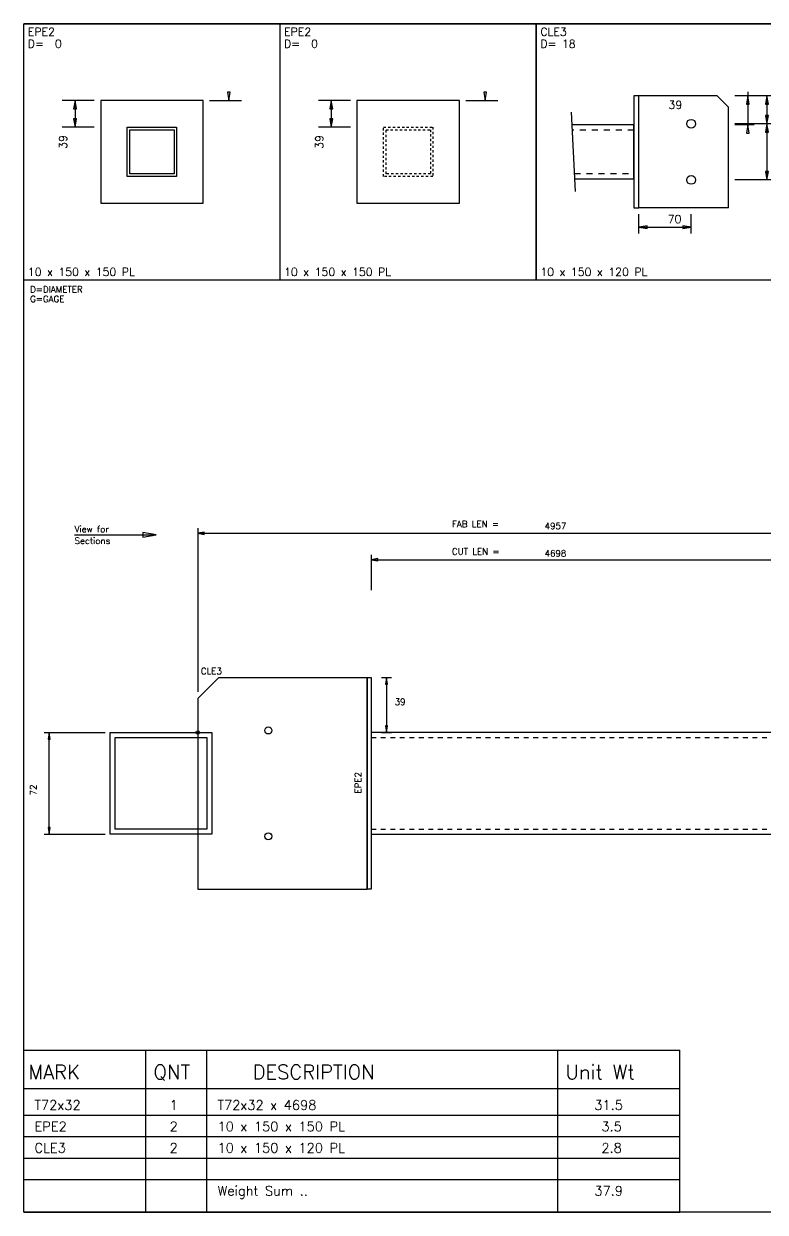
# Model space of a CAD drawing. Extents: x 0 to 428, y 0 to 297.
# Drawn here: x 0 to 185.2, y 0 to 297 of the extents above; entities that cross this region are included whole.
import ezdxf

# ---------------------------------------------------------------- set-up
doc = ezdxf.new("R2010")
doc.units = 0
doc.linetypes.add('CONTIN', pattern=[0])
doc.linetypes.add('DASHED', pattern=[2.38, 1.19, -1.19])
doc.layers.get('0').update_dxf_attribs({"linetype": 'CONTIN'})
for name, color, linetype in [('1', 7, 'CONTIN'), ('10', 7, 'CONTIN'), ('11', 7, 'CONTIN'), ('12', 2, 'CONTIN'), ('13', 2, 'CONTIN'), ('14', 7, 'CONTIN'), ('15', 6, 'CONTIN'), ('16', 7, 'CONTIN'), ('2', 7, 'CONTIN'), ('20', 7, 'CONTIN'), ('21', 7, 'CONTIN'), ('22', 7, 'CONTIN'), ('3', 1, 'CONTIN'), ('6', 4, 'CONTIN'), ('7', 3, 'DASHED')]:
    doc.layers.add(name, color=color, linetype=linetype)
doc.styles.add('SIMPLEX', font='SIMPLEX')

# ---------------------------------------------------------------- blocks, each defined once
blk = doc.blocks.new('CZEBORDR')
at = {"layer": '22'}
for p, q in [((0, 0), (0, 297)), ((0, 297), (420, 297)), ((420, 297), (420, 0)), ((420, 0), (0, 0))]:
    blk.add_line(p, q, dxfattribs=at)
blk = doc.blocks.new('LOGO')
at = {"linetype": 'CONTINUOUS'}
blk.add_line((0, 297), (-420, 297), dxfattribs=at)
at = {"layer": '14'}
for q in [(-420, 61.91), (-256.17, 0)]:
    blk.add_line((-420, 0), q, dxfattribs=at)
at = {"layer": '22'}
for p, q in [((-420, 0), (-420, 297)), ((0, 0), (-420, 0))]:
    blk.add_line(p, q, dxfattribs=at)
blk = doc.blocks.new('CZEBOLT')
at = {"layer": '21', "style": 'SIMPLEX'}
for s, p in [('D=DIAMETER', (0, 2.381)), ('G=GAGE', (0, 0))]:
    blk.add_text(s, height=1.587, dxfattribs=at).set_placement(p)
blk = doc.blocks.new('TSECTN')
at = {"layer": '10'}
for p, q in [((0, 0), (0, 25.4)), ((0, 25.4), (25.4, 25.4)), ((1.27, 1.27), (1.27, 24.13)), ((1.27, 24.13), (24.13, 24.13)), ((24.13, 24.13), (24.13, 1.27)), ((25.4, 25.4), (25.4, 0)), ((25.4, 0), (0, 0)), ((24.13, 1.27), (1.27, 1.27))]:
    blk.add_line(p, q, dxfattribs=at)
blk = doc.blocks.new('ARROW')
at = {"layer": '2'}
for p, q in [((0, 0), (-1.651, 0.275)), ((-1.651, 0.275), (-1.651, -0.275)), ((-1.651, -0.275), (0, 0))]:
    blk.add_line(p, q, dxfattribs=at)
blk = doc.blocks.new('PL1EPE')
at = {"layer": '13'}
for p, q in [((15.24, 35.56), (15.24, 15.24)), ((35.56, 35.56), (15.24, 35.56)), ((35.56, 15.24), (35.56, 35.56)), ((15.24, 15.24), (35.56, 15.24))]:
    blk.add_line(p, q, dxfattribs=at)
at = {"layer": '2'}
for p, q in [((13.97, 35.56), (7.62, 35.56)), ((10.16, 35.56), (10.16, 30.277)), ((36.83, 35.56), (43.18, 35.56)), ((13.97, 30.277), (7.62, 30.277))]:
    blk.add_line(p, q, dxfattribs=at)
at = {"layer": '20'}
for p, q in [((0, 0), (0, 50.8)), ((0, 50.8), (50.8, 50.8)), ((50.8, 0), (50.8, 50.8)), ((0, 0), (50.8, 0))]:
    blk.add_line(p, q, dxfattribs=at)
at = {"layer": '2'}
for p, rotation in [((10.16, 35.56), 90), ((40.64, 35.56), 270), ((10.16, 30.277), 270)]:
    blk.add_blockref('ARROW', p, dxfattribs=dict(at, rotation=rotation))
at = {"layer": '3', "xscale": 0.384, "yscale": 0.384, "zscale": 0.384}
blk.add_blockref('TSECTN', (20.523, 20.523), dxfattribs=at)
at = {"layer": '11', "style": 'SIMPLEX'}
blk.add_text('39', height=1.587, rotation=90, dxfattribs=at).set_placement((8.573, 25.991))
at = {"layer": '16', "style": 'SIMPLEX'}
for s, p in [('EPE2', (0.794, 48.419)), ('10 x 150 x 150 PL', (0.794, 0.794))]:
    blk.add_text(s, height=1.587, dxfattribs=at).set_placement(p)
at = {"layer": '21', "style": 'SIMPLEX'}
blk.add_text('D=  0', height=1.587, dxfattribs=at).set_placement((0.794, 46.038))
blk = doc.blocks.new('TSECTB')
at = {"layer": '7'}
for p, q in [((0, 0), (0, 25.4)), ((0, 25.4), (25.4, 25.4)), ((25.4, 25.4), (25.4, 0)), ((1.27, 1.27), (1.27, 24.13)), ((1.27, 24.13), (24.13, 24.13)), ((24.13, 24.13), (24.13, 1.27)), ((25.4, 0), (0, 0)), ((24.13, 1.27), (1.27, 1.27))]:
    blk.add_line(p, q, dxfattribs=at)
blk = doc.blocks.new('PL2EPE')
at = {"layer": '13'}
for p, q in [((15.24, 35.56), (15.24, 15.24)), ((35.56, 35.56), (15.24, 35.56)), ((35.56, 15.24), (35.56, 35.56)), ((15.24, 15.24), (35.56, 15.24))]:
    blk.add_line(p, q, dxfattribs=at)
at = {"layer": '2'}
for p, q in [((13.97, 35.56), (7.62, 35.56)), ((10.16, 35.56), (10.16, 30.277)), ((36.83, 35.56), (43.18, 35.56)), ((13.97, 30.277), (7.62, 30.277))]:
    blk.add_line(p, q, dxfattribs=at)
at = {"layer": '20'}
for p, q in [((0, 0), (0, 50.8)), ((0, 50.8), (50.8, 50.8)), ((50.8, 0), (50.8, 50.8)), ((0, 0), (50.8, 0))]:
    blk.add_line(p, q, dxfattribs=at)
at = {"layer": '2'}
for p, rotation in [((10.16, 35.56), 90), ((40.64, 35.56), 270), ((10.16, 30.277), 270)]:
    blk.add_blockref('ARROW', p, dxfattribs=dict(at, rotation=rotation))
at = {"layer": '7', "xscale": 0.384, "yscale": 0.384, "zscale": 0.384}
blk.add_blockref('TSECTB', (20.523, 20.523), dxfattribs=at)
at = {"layer": '11', "style": 'SIMPLEX'}
blk.add_text('39', height=1.587, rotation=90, dxfattribs=at).set_placement((8.573, 25.991))
at = {"layer": '16', "style": 'SIMPLEX'}
for s, p in [('EPE2', (0.794, 48.419)), ('10 x 150 x 150 PL', (0.794, 0.794))]:
    blk.add_text(s, height=1.587, dxfattribs=at).set_placement(p)
at = {"layer": '21', "style": 'SIMPLEX'}
blk.add_text('D=  0', height=1.587, dxfattribs=at).set_placement((0.794, 46.038))
blk = doc.blocks.new('RED_CRCL')
at = {"layer": '3'}
blk.add_circle((0, 0), 0.889, dxfattribs=at)
blk = doc.blocks.new('XX3')
at = {"layer": '1'}
for p, q in [((7.747, 17.526), (6.96, 33.274)), ((19.304, 30.734), (7.087, 30.734)), ((19.304, 20.066), (19.304, 30.734)), ((7.62, 20.066), (19.304, 20.066))]:
    blk.add_line(p, q, dxfattribs=at)
at = {"layer": '13'}
for p, q in [((20.32, 36.513), (19.304, 36.513)), ((19.304, 36.513), (19.304, 14.287)), ((20.32, 14.287), (20.32, 36.513)), ((20.32, 14.287), (20.32, 36.512)), ((35.877, 36.512), (20.32, 36.512)), ((35.877, 36.512), (38.1, 34.29)), ((38.1, 14.287), (38.1, 34.29)), ((19.304, 14.287), (20.32, 14.287)), ((38.1, 14.287), (20.32, 14.287))]:
    blk.add_line(p, q, dxfattribs=at)
at = {"layer": '2'}
for p, q in [((46.99, 36.512), (39.37, 36.512)), ((41.91, 37.274), (41.91, 30.734)), ((45.72, 36.512), (45.72, 19.844)), ((46.99, 30.956), (39.37, 30.956)), ((43.18, 30.734), (39.37, 30.734)), ((46.99, 19.844), (39.37, 19.844)), ((20.32, 9.207), (20.32, 13.017)), ((30.692, 9.207), (30.692, 13.017)), ((20.32, 10.477), (30.692, 10.477))]:
    blk.add_line(p, q, dxfattribs=at)
at = {"layer": '20'}
for p, q in [((0, 0), (0, 50.8)), ((0, 50.8), (50.8, 50.8)), ((50.8, 0), (50.8, 50.8)), ((0, 0), (50.8, 0))]:
    blk.add_line(p, q, dxfattribs=at)
at = {"layer": '7'}
for p, q in [((19.304, 29.667), (7.14, 29.667)), ((7.567, 21.133), (19.304, 21.133))]:
    blk.add_line(p, q, dxfattribs=at)
at = {"layer": '2'}
for p, rotation in [((41.91, 36.512), 90), ((45.72, 36.512), 90), ((41.91, 30.734), 90), ((45.72, 30.956), -90), ((45.72, 30.956), 90), ((45.72, 19.844), -90), ((20.32, 10.477), 180)]:
    blk.add_blockref('ARROW', p, dxfattribs=dict(at, rotation=rotation))
blk.add_blockref('ARROW', (30.692, 10.477), dxfattribs=at)
at = {"layer": '6'}
for p in [(30.692, 30.956), (30.692, 19.844)]:
    blk.add_blockref('RED_CRCL', p, dxfattribs=at)
at = {"layer": '11', "style": 'SIMPLEX'}
for s, p in [('39', (26.194, 33.909)), ('38', (47.308, 34.131)), ('75', (47.308, 20.637)), ('70', (26.035, 11.271))]:
    blk.add_text(s, height=1.587, dxfattribs=at).set_placement(p)
at = {"layer": '16', "style": 'SIMPLEX'}
for s, p in [('CLE3', (0.794, 48.419)), ('10 x 150 x 120 PL', (0.794, 0.794))]:
    blk.add_text(s, height=1.587, dxfattribs=at).set_placement(p)
at = {"layer": '21', "style": 'SIMPLEX'}
blk.add_text('D= 18', height=1.587, dxfattribs=at).set_placement((0.794, 46.038))
blk = doc.blocks.new('CZEPLATE')
at = {"layer": '14'}
for p, q in [((0, 40.481), (163.83, 40.481)), ((0, 0), (0, 40.481)), ((30.48, 0), (30.48, 40.481)), ((45.72, 0), (45.72, 40.481)), ((133.35, 0), (133.35, 40.481)), ((163.83, 0), (163.83, 40.481)), ((163.83, 0), (163.83, 40.481)), ((0, 30.956), (163.83, 30.956)), ((0, 24.259), (163.83, 24.259)), ((0, 18.901), (163.83, 18.901)), ((0, 13.543), (163.83, 13.543)), ((0, 8.186), (163.83, 8.186)), ((0, 0), (163.83, 0))]:
    blk.add_line(p, q, dxfattribs=at)
at = {"layer": '14', "style": 'SIMPLEX'}
for s, height, p in [('MARK', 3.572, (1.143, 33.242)), ('QNT', 3.572, (32.385, 33.242)), ('DESCRIPTION', 3.572, (57.15, 33.242)), ('Unit Wt', 3.572, (135.255, 33.242)), ('T72x32', 2.381, (2.667, 25.598)), ('  1', 2.381, (33.147, 25.598)), ('T72x32 x 4698', 2.381, (48.387, 25.598)), ('   31.5', 2.381, (137.16, 25.598)), ('EPE2', 2.381, (2.667, 20.241)), ('  2', 2.381, (33.147, 20.241)), ('10 x 150 x 150 PL', 2.381, (48.387, 20.241)), ('    3.5', 2.381, (137.16, 20.241)), ('CLE3', 2.381, (2.667, 14.883)), ('  2', 2.381, (33.147, 14.883)), ('10 x 150 x 120 PL', 2.381, (48.387, 14.883)), ('    2.8', 2.381, (137.16, 14.883)), ('Weight Sum ..', 2.381, (48.387, 4.167)), ('   37.9', 2.381, (137.16, 4.167))]:
    blk.add_text(s, height=height, dxfattribs=at).set_placement(p)
blk = doc.blocks.new('CZESECTN')
at = {"layer": '2'}
for p, q in [((7.62, 55.88), (22.86, 55.88)), ((8.89, 30.48), (8.89, 55.88)), ((7.62, 30.48), (22.86, 30.48))]:
    blk.add_line(p, q, dxfattribs=at)
at = {"layer": '1'}
blk.add_blockref('TSECTN', (24.13, 30.48), dxfattribs=at)
at = {"layer": '2'}
for p, rotation in [((8.89, 55.88), 90), ((8.89, 30.48), -90)]:
    blk.add_blockref('ARROW', p, dxfattribs=dict(at, rotation=rotation))
at = {"layer": '11', "style": 'SIMPLEX'}
blk.add_text('72', height=1.587, rotation=90, dxfattribs=at).set_placement((5.683, 40.164))
blk = doc.blocks.new('MAG_CRCL')
at = {"layer": '15'}
blk.add_circle((0, 0), 0.889, dxfattribs=at)
blk = doc.blocks.new('BSEPLT')
at = {"layer": '12'}
for p, q in [((-0.508, 0), (0.508, 0)), ((-0.508, -12.7), (-0.508, 0)), ((0.508, 0), (0.508, -12.7)), ((0.508, -12.7), (-0.508, -12.7))]:
    blk.add_line(p, q, dxfattribs=at)
blk = doc.blocks.new('ARROWP')
at = {"layer": '2'}
for p, q in [((0, 0), (-1.651, 0.275)), ((-1.651, 0.275), (-1.651, -0.275)), ((-1.651, -0.275), (0, 0))]:
    blk.add_line(p, q, dxfattribs=at)
blk = doc.blocks.new('CZEPIECE')
at = {"layer": '1'}
for p, q in [((358.617, 55.88), (86.783, 55.88)), ((86.783, 55.88), (86.783, 30.48)), ((358.617, 30.48), (358.617, 55.88)), ((86.783, 30.48), (358.617, 30.48))]:
    blk.add_line(p, q, dxfattribs=at)
at = {"layer": '13'}
for p, q in [((48.726, 69.638), (43.434, 64.347)), ((48.726, 69.638), (85.767, 69.638)), ((85.767, 69.638), (85.767, 16.722)), ((359.633, 69.638), (396.674, 69.638)), ((359.633, 69.638), (359.633, 16.722)), ((396.674, 69.638), (401.966, 64.347)), ((43.434, 64.347), (43.434, 16.722)), ((401.966, 64.347), (401.966, 16.722)), ((43.434, 16.722), (85.767, 16.722)), ((359.633, 16.722), (401.966, 16.722))]:
    blk.add_line(p, q, dxfattribs=at)
at = {"layer": '2'}
for p, q in [((43.434, 106.934), (43.434, 66.04)), ((401.966, 106.934), (401.966, 66.04)), ((43.434, 105.664), (401.966, 105.664)), ((86.783, 100.33), (86.783, 91.44)), ((86.783, 99.06), (358.617, 99.06)), ((358.617, 100.33), (358.617, 91.44)), ((358.617, 92.71), (358.617, 85.09)), ((358.617, 91.44), (371.317, 91.44)), ((89.323, 69.638), (91.863, 69.638)), ((90.593, 69.638), (90.593, 55.88)), ((356.585, 69.638), (354.045, 69.638)), ((355.315, 69.638), (355.315, 55.88)), ((89.323, 55.88), (91.863, 55.88)), ((356.585, 55.88), (354.045, 55.88))]:
    blk.add_line(p, q, dxfattribs=at)
at = {"layer": '21'}
blk.add_line((12.7, 105.283), (33.02, 105.283), dxfattribs=at)
at = {"layer": '7'}
for p, q in [((86.783, 54.61), (358.617, 54.61)), ((86.783, 31.75), (358.617, 31.75))]:
    blk.add_line(p, q, dxfattribs=at)
at = {"xscale": 2, "yscale": 2, "zscale": 2}
blk.add_blockref('ARROWP', (33.02, 105.283), dxfattribs=at)
at = {"rotation": 180}
blk.add_blockref('ARROW', (358.617, 91.44), dxfattribs=at)
at = {"yscale": 4.167, "zscale": 4.167}
blk.add_blockref('BSEPLT', (359.125, 69.638), dxfattribs=at)
blk.add_blockref('BSEPLT', (359.125, 69.638), dxfattribs=at)
at = {"layer": '12', "yscale": 4.167, "zscale": 4.167}
blk.add_blockref('BSEPLT', (86.275, 69.638), dxfattribs=at)
at = {"layer": '13'}
for p in [(61.073, 56.409), (384.327, 56.409), (61.073, 29.951), (384.327, 29.951)]:
    blk.add_blockref('RED_CRCL', p, dxfattribs=at)
at = {"layer": '15', "xscale": 0.5, "yscale": 0.5, "zscale": 0.5}
for p in [(43.434, 55.88), (401.966, 55.88)]:
    blk.add_blockref('MAG_CRCL', p, dxfattribs=at)
at = {"layer": '2'}
for p, rotation in [((43.434, 105.664), 180), ((86.783, 99.06), 180), ((90.593, 69.638), 90), ((355.315, 69.638), 90), ((90.593, 55.88), -90), ((355.315, 55.88), -90)]:
    blk.add_blockref('ARROW', p, dxfattribs=dict(at, rotation=rotation))
for p in [(401.966, 105.664), (358.617, 99.06)]:
    blk.add_blockref('ARROW', p, dxfattribs=at)
at = {"layer": '11', "style": 'SIMPLEX'}
for s, p in [('4957', (130.059, 106.701)), ('CUT LEN =', (106.934, 100.33)), ('4698', (130.059, 99.843)), ('39', (92.625, 62.759)), ('39', (350.743, 61.172))]:
    blk.add_text(s, height=1.587, dxfattribs=at).set_placement(p)
at = {"layer": '2', "style": 'SIMPLEX'}
for s, p in [('FAB LEN =', (106.934, 107.188)), ('TAPE', (359.887, 91.694))]:
    blk.add_text(s, height=1.587, dxfattribs=at).set_placement(p)
at = {"layer": '21', "style": 'SIMPLEX'}
for s, p in [('View for', (12.7, 105.918)), ('Sections', (12.7, 103.013))]:
    blk.add_text(s, height=1.587, dxfattribs=at).set_placement(p)
at = {"layer": '3', "style": 'SIMPLEX'}
for s, p in [('CLE3', (44.228, 70.432)), ('CLE3', (360.426, 70.432)), ('T72x32', (190.97, 42.386))]:
    blk.add_text(s, height=1.587, dxfattribs=at).set_placement(p)
for p in [(84.243, 40.64), (363.189, 40.64)]:
    blk.add_text('EPE2', height=1.587, rotation=90, dxfattribs=at).set_placement(p)

msp = doc.modelspace()

# ---------------------------------------------------------------- block references
at = {"xscale": 1.26, "yscale": 1.26, "zscale": 1.26}
for name, p in [('PL1EPE', (0, 233)), ('PL2EPE', (64, 233)), ('XX3', (128, 233))]:
    msp.add_blockref(name, p, dxfattribs=at)
for name, p in [('CZEPIECE', (0, 64)), ('CZESECTN', (-2.54, 64)), ('CZEPLATE', (0, 0))]:
    msp.add_blockref(name, p)
at = {"layer": '1'}
for name, p in [('CZEBORDR', (0, 0)), ('CZEBOLT', (1.587, 227.444))]:
    msp.add_blockref(name, p, dxfattribs=at)
at = {"layer": '2'}
msp.add_blockref('LOGO', (420, 0), dxfattribs=at)

doc.saveas('drawing.dxf')
